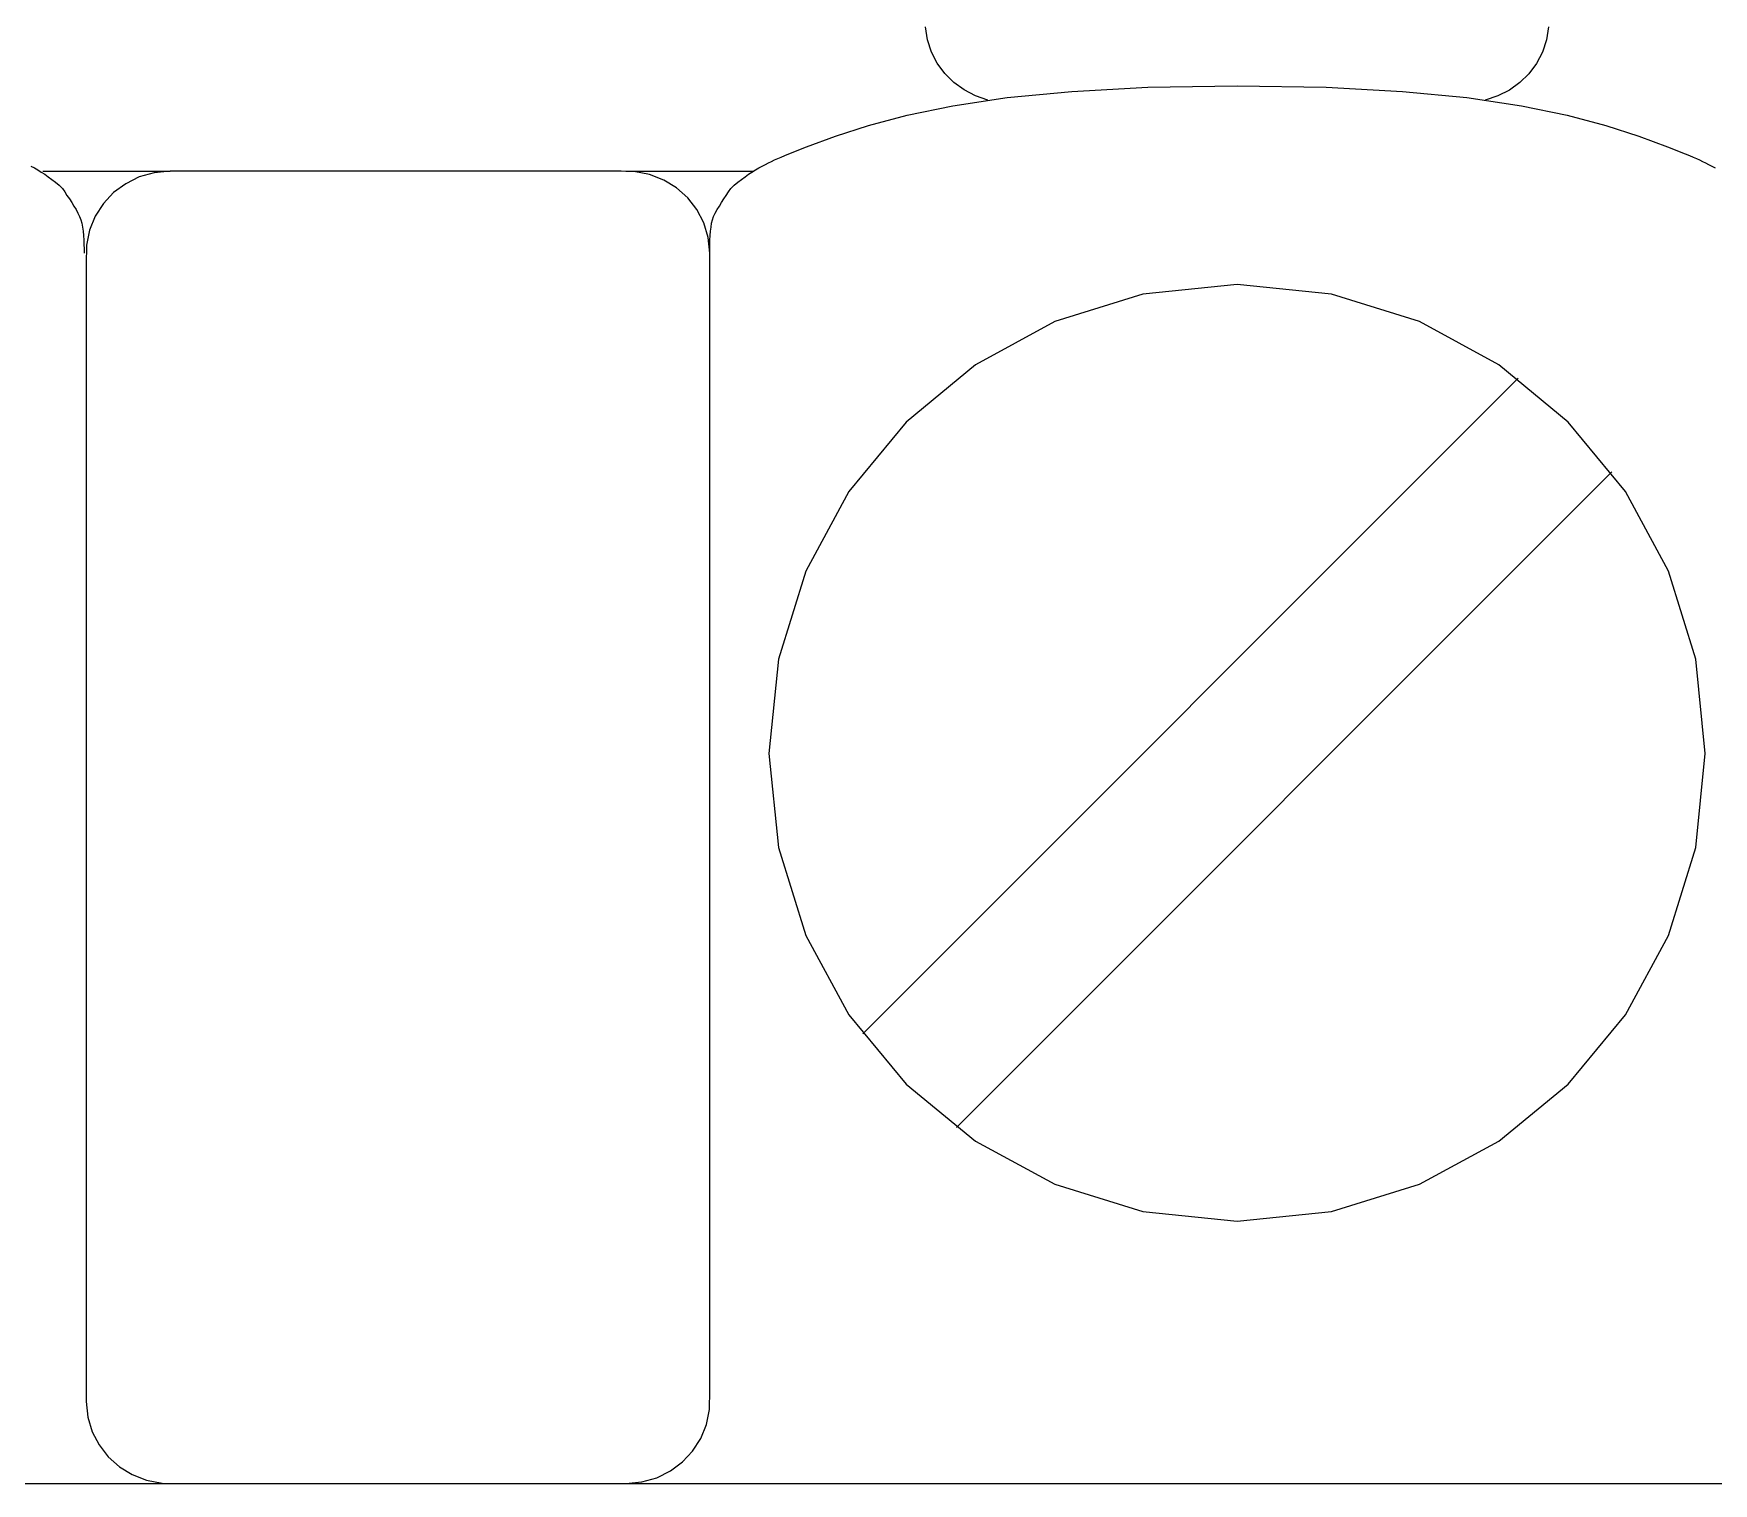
# Model space of a CAD drawing. Extents: x 1 to 47.7, y 0.2 to 35.
# Drawn here: x 38.341 to 38.941, y 10.971 to 11.489 of the extents above; entities that cross this region are included whole.
import ezdxf

# ---------------------------------------------------------------- set-up
doc = ezdxf.new("R2010")
doc.units = 0
doc.header["$MEASUREMENT"] = 0
for name, color, linetype in [('5_1___24__TARGET_LEDS___12', 7, 'CONTINUOUS'), ('6_2___8__INDEPENDENT_INPUT', 7, 'CONTINUOUS'), ('6_3___8__OPTOISO_INDEPENDE', 7, 'CONTINUOUS'), ('6_4___24__OPTOISO_INDEPEND', 7, 'CONTINUOUS'), ('6_5___8__INDEPENDENT_INPUT', 7, 'CONTINUOUS'), ('6_6___8__INDEPENDENT_INPUT', 7, 'CONTINUOUS'), ('6_7___8__OPTOISO_INDEPENDE', 7, 'CONTINUOUS'), ('6_8___8__OPTOISO_INDEPENDE', 7, 'CONTINUOUS')]:
    doc.layers.add(name, color=color, linetype=linetype)

msp = doc.modelspace()

# ---------------------------------------------------------------- linework, layer by layer
at = {"layer": '5_1___24__TARGET_LEDS___12'}
for points in [[(38.68169, 11.46514), (38.67725, 11.46664), (38.67316, 11.46876), (38.66948, 11.47144), (38.66627, 11.47464), (38.66359, 11.47828), (38.6615, 11.48231), (38.66006, 11.48668), (38.65935, 11.49132)], [(38.88205, 11.4913), (38.88132, 11.48664), (38.87987, 11.48226), (38.87776, 11.47822), (38.87505, 11.47457), (38.8718, 11.47139), (38.86808, 11.46871), (38.86395, 11.46661), (38.85947, 11.46514)], [(38.58228, 11.41048), (38.58228, 11.41197), (38.5823, 11.41354), (38.58235, 11.41515), (38.58243, 11.41674), (38.58255, 11.4183), (38.58272, 11.41979), (38.58295, 11.42116), (38.58324, 11.42239), (38.58366, 11.42353), (38.58426, 11.42477), (38.58495, 11.42603), (38.58571, 11.42729), (38.58651, 11.42856), (38.58735, 11.42983), (38.58819, 11.4311), (38.58902, 11.43236), (38.58981, 11.43361), (38.59104, 11.43476), (38.59235, 11.43583), (38.59363, 11.43682), (38.59489, 11.43775), (38.59613, 11.43862), (38.59736, 11.43943), (38.59859, 11.44018), (38.59982, 11.44089), (38.60106, 11.44156), (38.60223, 11.44217), (38.60332, 11.44273), (38.60438, 11.44326), (38.60544, 11.44377), (38.60655, 11.44428), (38.60775, 11.44481), (38.60908, 11.44537), (38.61058, 11.44599), (38.6169, 11.44847), (38.62718, 11.45228), (38.63896, 11.4561), (38.65278, 11.45976), (38.66916, 11.46312), (38.68862, 11.46601), (38.71169, 11.46826), (38.73889, 11.46974), (38.77075, 11.47026), (38.80261, 11.46974), (38.82981, 11.46826), (38.85288, 11.46601), (38.87234, 11.46312), (38.88871, 11.45976), (38.90253, 11.4561), (38.91431, 11.45228), (38.92459, 11.44847), (38.93091, 11.44599), (38.93241, 11.44537), (38.93374, 11.44481), (38.93494, 11.44428), (38.93605, 11.44377), (38.93711, 11.44326), (38.93817, 11.44273), (38.93926, 11.44217), (38.94043, 11.44156), (38.94166, 11.44089)], [(38.33966, 11.44156), (38.3409, 11.44089), (38.34213, 11.44018), (38.34336, 11.43943), (38.3446, 11.43862), (38.34584, 11.43775), (38.3471, 11.43682), (38.34838, 11.43583), (38.34969, 11.43476), (38.35091, 11.43361), (38.35171, 11.43236), (38.35254, 11.4311), (38.35338, 11.42983), (38.35421, 11.42856), (38.35502, 11.42729), (38.35578, 11.42603), (38.35647, 11.42477), (38.35706, 11.42353), (38.35749, 11.42239), (38.3578, 11.42116), (38.35805, 11.41979), (38.35826, 11.4183), (38.35842, 11.41674), (38.35853, 11.41515), (38.35861, 11.41354), (38.35866, 11.41197), (38.35867, 11.41048)], [(38.34388, 11.43972), (38.38943, 11.43972)], [(38.55229, 11.43972), (38.59783, 11.43972)], [(38.63698, 11.13153), (38.87124, 11.3658)], [(38.6704, 11.09811), (38.90466, 11.33238)], [(38.24842, 10.97097), (38.34084, 10.97097), (38.43995, 10.97097), (38.5453, 10.97097), (38.65643, 10.97097), (38.77291, 10.97097), (38.89429, 10.97097), (39.02013, 10.97097), (39.14997, 10.97097), (39.28338, 10.97097), (39.4199, 10.97097), (39.5591, 10.97097)]]:
    msp.add_lwpolyline(points, dxfattribs=at)
for points in [[(38.58227, 11.41048), (38.58173, 11.41604), (38.58018, 11.42124), (38.57771, 11.426), (38.57443, 11.43021), (38.57043, 11.43376), (38.56582, 11.43658), (38.5607, 11.43855), (38.55517, 11.43958), (38.55066, 11.43972), (38.53886, 11.43972), (38.51831, 11.43972), (38.49219, 11.43972), (38.46368, 11.43972), (38.43597, 11.43972), (38.41224, 11.43972), (38.39566, 11.43972), (38.38943, 11.43972), (38.38373, 11.43919), (38.37839, 11.43768), (38.37351, 11.43527), (38.3692, 11.43207), (38.36554, 11.42818), (38.36265, 11.42368), (38.36063, 11.41869), (38.35956, 11.41329), (38.35943, 11.40638), (38.35943, 11.37666), (38.35943, 11.32488), (38.35943, 11.25908), (38.35943, 11.18726), (38.35943, 11.11745), (38.35943, 11.05766), (38.35943, 11.01591), (38.35943, 11.00021), (38.35997, 10.99465), (38.36153, 10.98944), (38.364, 10.98469), (38.36728, 10.98048), (38.37128, 10.97692), (38.37589, 10.97411), (38.38101, 10.97213), (38.38654, 10.9711), (38.39105, 10.97097), (38.40286, 10.97097), (38.42341, 10.97097), (38.44953, 10.97097), (38.47803, 10.97097), (38.50575, 10.97097), (38.52948, 10.97097), (38.54605, 10.97097), (38.55229, 10.97097), (38.55798, 10.97149), (38.56332, 10.97301), (38.5682, 10.97542), (38.57251, 10.97861), (38.57616, 10.98251), (38.57905, 10.987), (38.58108, 10.99199), (38.58214, 10.99739), (38.58227, 11.0043), (38.58227, 11.03403), (38.58227, 11.0858), (38.58227, 11.15161), (38.58227, 11.22342), (38.58227, 11.29323), (38.58227, 11.35302), (38.58227, 11.39478)], [(38.60339, 11.23177), (38.60679, 11.19808), (38.61655, 11.16672), (38.63198, 11.13834), (38.65242, 11.11361), (38.6772, 11.09321), (38.70564, 11.07782), (38.73707, 11.06808), (38.77082, 11.06469), (38.80452, 11.06808), (38.83591, 11.07782), (38.86432, 11.09321), (38.88908, 11.11361), (38.90951, 11.13834), (38.92493, 11.16672), (38.93468, 11.19808), (38.93808, 11.23177), (38.93468, 11.26547), (38.92493, 11.29689), (38.90951, 11.32533), (38.88908, 11.35012), (38.86432, 11.37058), (38.83591, 11.38604), (38.80452, 11.39581), (38.77082, 11.39922), (38.73707, 11.39581), (38.70564, 11.38604), (38.6772, 11.37058), (38.65242, 11.35012), (38.63198, 11.32533), (38.61655, 11.29689), (38.60679, 11.26547)]]:
    msp.add_lwpolyline(points, close=True, dxfattribs=at)
at = {"layer": '6_2___8__INDEPENDENT_INPUT'}
for points in [[(38.68169, 11.46514), (38.67725, 11.46664), (38.67316, 11.46876), (38.66948, 11.47144), (38.66627, 11.47464), (38.66359, 11.47828), (38.6615, 11.48231), (38.66006, 11.48668), (38.65935, 11.49132)], [(38.88205, 11.4913), (38.88132, 11.48664), (38.87987, 11.48226), (38.87776, 11.47822), (38.87505, 11.47457), (38.8718, 11.47139), (38.86808, 11.46871), (38.86395, 11.46661), (38.85947, 11.46514)], [(38.58228, 11.41048), (38.58228, 11.41197), (38.5823, 11.41354), (38.58235, 11.41515), (38.58243, 11.41674), (38.58255, 11.4183), (38.58272, 11.41979), (38.58295, 11.42116), (38.58324, 11.42239), (38.58366, 11.42353), (38.58426, 11.42477), (38.58495, 11.42603), (38.58571, 11.42729), (38.58651, 11.42856), (38.58735, 11.42983), (38.58819, 11.4311), (38.58902, 11.43236), (38.58981, 11.43361), (38.59104, 11.43476), (38.59235, 11.43583), (38.59363, 11.43682), (38.59489, 11.43775), (38.59613, 11.43862), (38.59736, 11.43943), (38.59859, 11.44018), (38.59982, 11.44089), (38.60106, 11.44156), (38.60223, 11.44217), (38.60332, 11.44273), (38.60438, 11.44326), (38.60544, 11.44377), (38.60655, 11.44428), (38.60775, 11.44481), (38.60908, 11.44537), (38.61058, 11.44599), (38.6169, 11.44847), (38.62718, 11.45228), (38.63896, 11.4561), (38.65278, 11.45976), (38.66916, 11.46312), (38.68862, 11.46601), (38.71169, 11.46826), (38.73889, 11.46974), (38.77075, 11.47026), (38.80261, 11.46974), (38.82981, 11.46826), (38.85288, 11.46601), (38.87234, 11.46312), (38.88871, 11.45976), (38.90253, 11.4561), (38.91431, 11.45228), (38.92459, 11.44847), (38.93091, 11.44599), (38.93241, 11.44537), (38.93374, 11.44481), (38.93494, 11.44428), (38.93605, 11.44377), (38.93711, 11.44326), (38.93817, 11.44273), (38.93926, 11.44217), (38.94043, 11.44156), (38.94166, 11.44089)], [(38.33966, 11.44156), (38.3409, 11.44089), (38.34213, 11.44018), (38.34336, 11.43943), (38.3446, 11.43862), (38.34584, 11.43775), (38.3471, 11.43682), (38.34838, 11.43583), (38.34969, 11.43476), (38.35091, 11.43361), (38.35171, 11.43236), (38.35254, 11.4311), (38.35338, 11.42983), (38.35421, 11.42856), (38.35502, 11.42729), (38.35578, 11.42603), (38.35647, 11.42477), (38.35706, 11.42353), (38.35749, 11.42239), (38.3578, 11.42116), (38.35805, 11.41979), (38.35826, 11.4183), (38.35842, 11.41674), (38.35853, 11.41515), (38.35861, 11.41354), (38.35866, 11.41197), (38.35867, 11.41048)], [(38.34388, 11.43972), (38.38943, 11.43972)], [(38.55229, 11.43972), (38.59783, 11.43972)], [(38.63698, 11.13153), (38.87124, 11.3658)], [(38.6704, 11.09811), (38.90466, 11.33238)], [(38.24842, 10.97097), (38.34084, 10.97097), (38.43995, 10.97097), (38.5453, 10.97097), (38.65643, 10.97097), (38.77291, 10.97097), (38.89429, 10.97097), (39.02013, 10.97097), (39.14997, 10.97097), (39.28338, 10.97097), (39.4199, 10.97097), (39.5591, 10.97097)]]:
    msp.add_lwpolyline(points, dxfattribs=at)
for points in [[(38.58227, 11.41048), (38.58173, 11.41604), (38.58018, 11.42124), (38.57771, 11.426), (38.57443, 11.43021), (38.57043, 11.43376), (38.56582, 11.43658), (38.5607, 11.43855), (38.55517, 11.43958), (38.55066, 11.43972), (38.53886, 11.43972), (38.51831, 11.43972), (38.49219, 11.43972), (38.46368, 11.43972), (38.43597, 11.43972), (38.41224, 11.43972), (38.39566, 11.43972), (38.38943, 11.43972), (38.38373, 11.43919), (38.37839, 11.43768), (38.37351, 11.43527), (38.3692, 11.43207), (38.36554, 11.42818), (38.36265, 11.42368), (38.36063, 11.41869), (38.35956, 11.41329), (38.35943, 11.40638), (38.35943, 11.37666), (38.35943, 11.32488), (38.35943, 11.25908), (38.35943, 11.18726), (38.35943, 11.11745), (38.35943, 11.05766), (38.35943, 11.01591), (38.35943, 11.00021), (38.35997, 10.99465), (38.36153, 10.98944), (38.364, 10.98469), (38.36728, 10.98048), (38.37128, 10.97692), (38.37589, 10.97411), (38.38101, 10.97213), (38.38654, 10.9711), (38.39105, 10.97097), (38.40286, 10.97097), (38.42341, 10.97097), (38.44953, 10.97097), (38.47803, 10.97097), (38.50575, 10.97097), (38.52948, 10.97097), (38.54605, 10.97097), (38.55229, 10.97097), (38.55798, 10.97149), (38.56332, 10.97301), (38.5682, 10.97542), (38.57251, 10.97861), (38.57616, 10.98251), (38.57905, 10.987), (38.58108, 10.99199), (38.58214, 10.99739), (38.58227, 11.0043), (38.58227, 11.03403), (38.58227, 11.0858), (38.58227, 11.15161), (38.58227, 11.22342), (38.58227, 11.29323), (38.58227, 11.35302), (38.58227, 11.39478)], [(38.60339, 11.23177), (38.60679, 11.19808), (38.61655, 11.16672), (38.63198, 11.13834), (38.65242, 11.11361), (38.6772, 11.09321), (38.70564, 11.07782), (38.73707, 11.06808), (38.77082, 11.06469), (38.80452, 11.06808), (38.83591, 11.07782), (38.86432, 11.09321), (38.88908, 11.11361), (38.90951, 11.13834), (38.92493, 11.16672), (38.93468, 11.19808), (38.93808, 11.23177), (38.93468, 11.26547), (38.92493, 11.29689), (38.90951, 11.32533), (38.88908, 11.35012), (38.86432, 11.37058), (38.83591, 11.38604), (38.80452, 11.39581), (38.77082, 11.39922), (38.73707, 11.39581), (38.70564, 11.38604), (38.6772, 11.37058), (38.65242, 11.35012), (38.63198, 11.32533), (38.61655, 11.29689), (38.60679, 11.26547)]]:
    msp.add_lwpolyline(points, close=True, dxfattribs=at)
at = {"layer": '6_3___8__OPTOISO_INDEPENDE'}
for points in [[(38.68169, 11.46514), (38.67725, 11.46664), (38.67316, 11.46876), (38.66948, 11.47144), (38.66627, 11.47464), (38.66359, 11.47828), (38.6615, 11.48231), (38.66006, 11.48668), (38.65935, 11.49132)], [(38.88205, 11.4913), (38.88132, 11.48664), (38.87987, 11.48226), (38.87776, 11.47822), (38.87505, 11.47457), (38.8718, 11.47139), (38.86808, 11.46871), (38.86395, 11.46661), (38.85947, 11.46514)], [(38.58228, 11.41048), (38.58228, 11.41197), (38.5823, 11.41354), (38.58235, 11.41515), (38.58243, 11.41674), (38.58255, 11.4183), (38.58272, 11.41979), (38.58295, 11.42116), (38.58324, 11.42239), (38.58366, 11.42353), (38.58426, 11.42477), (38.58495, 11.42603), (38.58571, 11.42729), (38.58651, 11.42856), (38.58735, 11.42983), (38.58819, 11.4311), (38.58902, 11.43236), (38.58981, 11.43361), (38.59104, 11.43476), (38.59235, 11.43583), (38.59363, 11.43682), (38.59489, 11.43775), (38.59613, 11.43862), (38.59736, 11.43943), (38.59859, 11.44018), (38.59982, 11.44089), (38.60106, 11.44156), (38.60223, 11.44217), (38.60332, 11.44273), (38.60438, 11.44326), (38.60544, 11.44377), (38.60655, 11.44428), (38.60775, 11.44481), (38.60908, 11.44537), (38.61058, 11.44599), (38.6169, 11.44847), (38.62718, 11.45228), (38.63896, 11.4561), (38.65278, 11.45976), (38.66916, 11.46312), (38.68862, 11.46601), (38.71169, 11.46826), (38.73889, 11.46974), (38.77075, 11.47026), (38.80261, 11.46974), (38.82981, 11.46826), (38.85288, 11.46601), (38.87234, 11.46312), (38.88871, 11.45976), (38.90253, 11.4561), (38.91431, 11.45228), (38.92459, 11.44847), (38.93091, 11.44599), (38.93241, 11.44537), (38.93374, 11.44481), (38.93494, 11.44428), (38.93605, 11.44377), (38.93711, 11.44326), (38.93817, 11.44273), (38.93926, 11.44217), (38.94043, 11.44156), (38.94166, 11.44089)], [(38.33966, 11.44156), (38.3409, 11.44089), (38.34213, 11.44018), (38.34336, 11.43943), (38.3446, 11.43862), (38.34584, 11.43775), (38.3471, 11.43682), (38.34838, 11.43583), (38.34969, 11.43476), (38.35091, 11.43361), (38.35171, 11.43236), (38.35254, 11.4311), (38.35338, 11.42983), (38.35421, 11.42856), (38.35502, 11.42729), (38.35578, 11.42603), (38.35647, 11.42477), (38.35706, 11.42353), (38.35749, 11.42239), (38.3578, 11.42116), (38.35805, 11.41979), (38.35826, 11.4183), (38.35842, 11.41674), (38.35853, 11.41515), (38.35861, 11.41354), (38.35866, 11.41197), (38.35867, 11.41048)], [(38.34388, 11.43972), (38.38943, 11.43972)], [(38.55229, 11.43972), (38.59783, 11.43972)], [(38.63698, 11.13153), (38.87124, 11.3658)], [(38.6704, 11.09811), (38.90466, 11.33238)], [(38.24842, 10.97097), (38.34084, 10.97097), (38.43995, 10.97097), (38.5453, 10.97097), (38.65643, 10.97097), (38.77291, 10.97097), (38.89429, 10.97097), (39.02013, 10.97097), (39.14997, 10.97097), (39.28338, 10.97097), (39.4199, 10.97097), (39.5591, 10.97097)]]:
    msp.add_lwpolyline(points, dxfattribs=at)
for points in [[(38.58227, 11.41048), (38.58173, 11.41604), (38.58018, 11.42124), (38.57771, 11.426), (38.57443, 11.43021), (38.57043, 11.43376), (38.56582, 11.43658), (38.5607, 11.43855), (38.55517, 11.43958), (38.55066, 11.43972), (38.53886, 11.43972), (38.51831, 11.43972), (38.49219, 11.43972), (38.46368, 11.43972), (38.43597, 11.43972), (38.41224, 11.43972), (38.39566, 11.43972), (38.38943, 11.43972), (38.38373, 11.43919), (38.37839, 11.43768), (38.37351, 11.43527), (38.3692, 11.43207), (38.36554, 11.42818), (38.36265, 11.42368), (38.36063, 11.41869), (38.35956, 11.41329), (38.35943, 11.40638), (38.35943, 11.37666), (38.35943, 11.32488), (38.35943, 11.25908), (38.35943, 11.18726), (38.35943, 11.11745), (38.35943, 11.05766), (38.35943, 11.01591), (38.35943, 11.00021), (38.35997, 10.99465), (38.36153, 10.98944), (38.364, 10.98469), (38.36728, 10.98048), (38.37128, 10.97692), (38.37589, 10.97411), (38.38101, 10.97213), (38.38654, 10.9711), (38.39105, 10.97097), (38.40286, 10.97097), (38.42341, 10.97097), (38.44953, 10.97097), (38.47803, 10.97097), (38.50575, 10.97097), (38.52948, 10.97097), (38.54605, 10.97097), (38.55229, 10.97097), (38.55798, 10.97149), (38.56332, 10.97301), (38.5682, 10.97542), (38.57251, 10.97861), (38.57616, 10.98251), (38.57905, 10.987), (38.58108, 10.99199), (38.58214, 10.99739), (38.58227, 11.0043), (38.58227, 11.03403), (38.58227, 11.0858), (38.58227, 11.15161), (38.58227, 11.22342), (38.58227, 11.29323), (38.58227, 11.35302), (38.58227, 11.39478)], [(38.60339, 11.23177), (38.60679, 11.19808), (38.61655, 11.16672), (38.63198, 11.13834), (38.65242, 11.11361), (38.6772, 11.09321), (38.70564, 11.07782), (38.73707, 11.06808), (38.77082, 11.06469), (38.80452, 11.06808), (38.83591, 11.07782), (38.86432, 11.09321), (38.88908, 11.11361), (38.90951, 11.13834), (38.92493, 11.16672), (38.93468, 11.19808), (38.93808, 11.23177), (38.93468, 11.26547), (38.92493, 11.29689), (38.90951, 11.32533), (38.88908, 11.35012), (38.86432, 11.37058), (38.83591, 11.38604), (38.80452, 11.39581), (38.77082, 11.39922), (38.73707, 11.39581), (38.70564, 11.38604), (38.6772, 11.37058), (38.65242, 11.35012), (38.63198, 11.32533), (38.61655, 11.29689), (38.60679, 11.26547)]]:
    msp.add_lwpolyline(points, close=True, dxfattribs=at)
at = {"layer": '6_4___24__OPTOISO_INDEPEND'}
for points in [[(38.68169, 11.46514), (38.67725, 11.46664), (38.67316, 11.46876), (38.66948, 11.47144), (38.66627, 11.47464), (38.66359, 11.47828), (38.6615, 11.48231), (38.66006, 11.48668), (38.65935, 11.49132)], [(38.88205, 11.4913), (38.88132, 11.48664), (38.87987, 11.48226), (38.87776, 11.47822), (38.87505, 11.47457), (38.8718, 11.47139), (38.86808, 11.46871), (38.86395, 11.46661), (38.85947, 11.46514)], [(38.58228, 11.41048), (38.58228, 11.41197), (38.5823, 11.41354), (38.58235, 11.41515), (38.58243, 11.41674), (38.58255, 11.4183), (38.58272, 11.41979), (38.58295, 11.42116), (38.58324, 11.42239), (38.58366, 11.42353), (38.58426, 11.42477), (38.58495, 11.42603), (38.58571, 11.42729), (38.58651, 11.42856), (38.58735, 11.42983), (38.58819, 11.4311), (38.58902, 11.43236), (38.58981, 11.43361), (38.59104, 11.43476), (38.59235, 11.43583), (38.59363, 11.43682), (38.59489, 11.43775), (38.59613, 11.43862), (38.59736, 11.43943), (38.59859, 11.44018), (38.59982, 11.44089), (38.60106, 11.44156), (38.60223, 11.44217), (38.60332, 11.44273), (38.60438, 11.44326), (38.60544, 11.44377), (38.60655, 11.44428), (38.60775, 11.44481), (38.60908, 11.44537), (38.61058, 11.44599), (38.6169, 11.44847), (38.62718, 11.45228), (38.63896, 11.4561), (38.65278, 11.45976), (38.66916, 11.46312), (38.68862, 11.46601), (38.71169, 11.46826), (38.73889, 11.46974), (38.77075, 11.47026), (38.80261, 11.46974), (38.82981, 11.46826), (38.85288, 11.46601), (38.87234, 11.46312), (38.88871, 11.45976), (38.90253, 11.4561), (38.91431, 11.45228), (38.92459, 11.44847), (38.93091, 11.44599), (38.93241, 11.44537), (38.93374, 11.44481), (38.93494, 11.44428), (38.93605, 11.44377), (38.93711, 11.44326), (38.93817, 11.44273), (38.93926, 11.44217), (38.94043, 11.44156), (38.94166, 11.44089)], [(38.33966, 11.44156), (38.3409, 11.44089), (38.34213, 11.44018), (38.34336, 11.43943), (38.3446, 11.43862), (38.34584, 11.43775), (38.3471, 11.43682), (38.34838, 11.43583), (38.34969, 11.43476), (38.35091, 11.43361), (38.35171, 11.43236), (38.35254, 11.4311), (38.35338, 11.42983), (38.35421, 11.42856), (38.35502, 11.42729), (38.35578, 11.42603), (38.35647, 11.42477), (38.35706, 11.42353), (38.35749, 11.42239), (38.3578, 11.42116), (38.35805, 11.41979), (38.35826, 11.4183), (38.35842, 11.41674), (38.35853, 11.41515), (38.35861, 11.41354), (38.35866, 11.41197), (38.35867, 11.41048)], [(38.34388, 11.43972), (38.38943, 11.43972)], [(38.55229, 11.43972), (38.59783, 11.43972)], [(38.63698, 11.13153), (38.87124, 11.3658)], [(38.6704, 11.09811), (38.90466, 11.33238)], [(38.24842, 10.97097), (38.34084, 10.97097), (38.43995, 10.97097), (38.5453, 10.97097), (38.65643, 10.97097), (38.77291, 10.97097), (38.89429, 10.97097), (39.02013, 10.97097), (39.14997, 10.97097), (39.28338, 10.97097), (39.4199, 10.97097), (39.5591, 10.97097)]]:
    msp.add_lwpolyline(points, dxfattribs=at)
for points in [[(38.58227, 11.41048), (38.58173, 11.41604), (38.58018, 11.42124), (38.57771, 11.426), (38.57443, 11.43021), (38.57043, 11.43376), (38.56582, 11.43658), (38.5607, 11.43855), (38.55517, 11.43958), (38.55066, 11.43972), (38.53886, 11.43972), (38.51831, 11.43972), (38.49219, 11.43972), (38.46368, 11.43972), (38.43597, 11.43972), (38.41224, 11.43972), (38.39566, 11.43972), (38.38943, 11.43972), (38.38373, 11.43919), (38.37839, 11.43768), (38.37351, 11.43527), (38.3692, 11.43207), (38.36554, 11.42818), (38.36265, 11.42368), (38.36063, 11.41869), (38.35956, 11.41329), (38.35943, 11.40638), (38.35943, 11.37666), (38.35943, 11.32488), (38.35943, 11.25908), (38.35943, 11.18726), (38.35943, 11.11745), (38.35943, 11.05766), (38.35943, 11.01591), (38.35943, 11.00021), (38.35997, 10.99465), (38.36153, 10.98944), (38.364, 10.98469), (38.36728, 10.98048), (38.37128, 10.97692), (38.37589, 10.97411), (38.38101, 10.97213), (38.38654, 10.9711), (38.39105, 10.97097), (38.40286, 10.97097), (38.42341, 10.97097), (38.44953, 10.97097), (38.47803, 10.97097), (38.50575, 10.97097), (38.52948, 10.97097), (38.54605, 10.97097), (38.55229, 10.97097), (38.55798, 10.97149), (38.56332, 10.97301), (38.5682, 10.97542), (38.57251, 10.97861), (38.57616, 10.98251), (38.57905, 10.987), (38.58108, 10.99199), (38.58214, 10.99739), (38.58227, 11.0043), (38.58227, 11.03403), (38.58227, 11.0858), (38.58227, 11.15161), (38.58227, 11.22342), (38.58227, 11.29323), (38.58227, 11.35302), (38.58227, 11.39478)], [(38.60339, 11.23177), (38.60679, 11.19808), (38.61655, 11.16672), (38.63198, 11.13834), (38.65242, 11.11361), (38.6772, 11.09321), (38.70564, 11.07782), (38.73707, 11.06808), (38.77082, 11.06469), (38.80452, 11.06808), (38.83591, 11.07782), (38.86432, 11.09321), (38.88908, 11.11361), (38.90951, 11.13834), (38.92493, 11.16672), (38.93468, 11.19808), (38.93808, 11.23177), (38.93468, 11.26547), (38.92493, 11.29689), (38.90951, 11.32533), (38.88908, 11.35012), (38.86432, 11.37058), (38.83591, 11.38604), (38.80452, 11.39581), (38.77082, 11.39922), (38.73707, 11.39581), (38.70564, 11.38604), (38.6772, 11.37058), (38.65242, 11.35012), (38.63198, 11.32533), (38.61655, 11.29689), (38.60679, 11.26547)]]:
    msp.add_lwpolyline(points, close=True, dxfattribs=at)
at = {"layer": '6_5___8__INDEPENDENT_INPUT'}
for points in [[(38.68169, 11.46514), (38.67725, 11.46664), (38.67316, 11.46876), (38.66948, 11.47144), (38.66627, 11.47464), (38.66359, 11.47828), (38.6615, 11.48231), (38.66006, 11.48668), (38.65935, 11.49132)], [(38.88205, 11.4913), (38.88132, 11.48664), (38.87987, 11.48226), (38.87776, 11.47822), (38.87505, 11.47457), (38.8718, 11.47139), (38.86808, 11.46871), (38.86395, 11.46661), (38.85947, 11.46514)], [(38.58228, 11.41048), (38.58228, 11.41197), (38.5823, 11.41354), (38.58235, 11.41515), (38.58243, 11.41674), (38.58255, 11.4183), (38.58272, 11.41979), (38.58295, 11.42116), (38.58324, 11.42239), (38.58366, 11.42353), (38.58426, 11.42477), (38.58495, 11.42603), (38.58571, 11.42729), (38.58651, 11.42856), (38.58735, 11.42983), (38.58819, 11.4311), (38.58902, 11.43236), (38.58981, 11.43361), (38.59104, 11.43476), (38.59235, 11.43583), (38.59363, 11.43682), (38.59489, 11.43775), (38.59613, 11.43862), (38.59736, 11.43943), (38.59859, 11.44018), (38.59982, 11.44089), (38.60106, 11.44156), (38.60223, 11.44217), (38.60332, 11.44273), (38.60438, 11.44326), (38.60544, 11.44377), (38.60655, 11.44428), (38.60775, 11.44481), (38.60908, 11.44537), (38.61058, 11.44599), (38.6169, 11.44847), (38.62718, 11.45228), (38.63896, 11.4561), (38.65278, 11.45976), (38.66916, 11.46312), (38.68862, 11.46601), (38.71169, 11.46826), (38.73889, 11.46974), (38.77075, 11.47026), (38.80261, 11.46974), (38.82981, 11.46826), (38.85288, 11.46601), (38.87234, 11.46312), (38.88871, 11.45976), (38.90253, 11.4561), (38.91431, 11.45228), (38.92459, 11.44847), (38.93091, 11.44599), (38.93241, 11.44537), (38.93374, 11.44481), (38.93494, 11.44428), (38.93605, 11.44377), (38.93711, 11.44326), (38.93817, 11.44273), (38.93926, 11.44217), (38.94043, 11.44156), (38.94166, 11.44089)], [(38.33966, 11.44156), (38.3409, 11.44089), (38.34213, 11.44018), (38.34336, 11.43943), (38.3446, 11.43862), (38.34584, 11.43775), (38.3471, 11.43682), (38.34838, 11.43583), (38.34969, 11.43476), (38.35091, 11.43361), (38.35171, 11.43236), (38.35254, 11.4311), (38.35338, 11.42983), (38.35421, 11.42856), (38.35502, 11.42729), (38.35578, 11.42603), (38.35647, 11.42477), (38.35706, 11.42353), (38.35749, 11.42239), (38.3578, 11.42116), (38.35805, 11.41979), (38.35826, 11.4183), (38.35842, 11.41674), (38.35853, 11.41515), (38.35861, 11.41354), (38.35866, 11.41197), (38.35867, 11.41048)], [(38.34388, 11.43972), (38.38943, 11.43972)], [(38.55229, 11.43972), (38.59783, 11.43972)], [(38.63698, 11.13153), (38.87124, 11.3658)], [(38.6704, 11.09811), (38.90466, 11.33238)], [(38.24842, 10.97097), (38.34084, 10.97097), (38.43995, 10.97097), (38.5453, 10.97097), (38.65643, 10.97097), (38.77291, 10.97097), (38.89429, 10.97097), (39.02013, 10.97097), (39.14997, 10.97097), (39.28338, 10.97097), (39.4199, 10.97097), (39.5591, 10.97097)]]:
    msp.add_lwpolyline(points, dxfattribs=at)
for points in [[(38.58227, 11.41048), (38.58173, 11.41604), (38.58018, 11.42124), (38.57771, 11.426), (38.57443, 11.43021), (38.57043, 11.43376), (38.56582, 11.43658), (38.5607, 11.43855), (38.55517, 11.43958), (38.55066, 11.43972), (38.53886, 11.43972), (38.51831, 11.43972), (38.49219, 11.43972), (38.46368, 11.43972), (38.43597, 11.43972), (38.41224, 11.43972), (38.39566, 11.43972), (38.38943, 11.43972), (38.38373, 11.43919), (38.37839, 11.43768), (38.37351, 11.43527), (38.3692, 11.43207), (38.36554, 11.42818), (38.36265, 11.42368), (38.36063, 11.41869), (38.35956, 11.41329), (38.35943, 11.40638), (38.35943, 11.37666), (38.35943, 11.32488), (38.35943, 11.25908), (38.35943, 11.18726), (38.35943, 11.11745), (38.35943, 11.05766), (38.35943, 11.01591), (38.35943, 11.00021), (38.35997, 10.99465), (38.36153, 10.98944), (38.364, 10.98469), (38.36728, 10.98048), (38.37128, 10.97692), (38.37589, 10.97411), (38.38101, 10.97213), (38.38654, 10.9711), (38.39105, 10.97097), (38.40286, 10.97097), (38.42341, 10.97097), (38.44953, 10.97097), (38.47803, 10.97097), (38.50575, 10.97097), (38.52948, 10.97097), (38.54605, 10.97097), (38.55229, 10.97097), (38.55798, 10.97149), (38.56332, 10.97301), (38.5682, 10.97542), (38.57251, 10.97861), (38.57616, 10.98251), (38.57905, 10.987), (38.58108, 10.99199), (38.58214, 10.99739), (38.58227, 11.0043), (38.58227, 11.03403), (38.58227, 11.0858), (38.58227, 11.15161), (38.58227, 11.22342), (38.58227, 11.29323), (38.58227, 11.35302), (38.58227, 11.39478)], [(38.60339, 11.23177), (38.60679, 11.19808), (38.61655, 11.16672), (38.63198, 11.13834), (38.65242, 11.11361), (38.6772, 11.09321), (38.70564, 11.07782), (38.73707, 11.06808), (38.77082, 11.06469), (38.80452, 11.06808), (38.83591, 11.07782), (38.86432, 11.09321), (38.88908, 11.11361), (38.90951, 11.13834), (38.92493, 11.16672), (38.93468, 11.19808), (38.93808, 11.23177), (38.93468, 11.26547), (38.92493, 11.29689), (38.90951, 11.32533), (38.88908, 11.35012), (38.86432, 11.37058), (38.83591, 11.38604), (38.80452, 11.39581), (38.77082, 11.39922), (38.73707, 11.39581), (38.70564, 11.38604), (38.6772, 11.37058), (38.65242, 11.35012), (38.63198, 11.32533), (38.61655, 11.29689), (38.60679, 11.26547)]]:
    msp.add_lwpolyline(points, close=True, dxfattribs=at)
at = {"layer": '6_6___8__INDEPENDENT_INPUT'}
for points in [[(38.68169, 11.46514), (38.67725, 11.46664), (38.67316, 11.46876), (38.66948, 11.47144), (38.66627, 11.47464), (38.66359, 11.47828), (38.6615, 11.48231), (38.66006, 11.48668), (38.65935, 11.49132)], [(38.88205, 11.4913), (38.88132, 11.48664), (38.87987, 11.48226), (38.87776, 11.47822), (38.87505, 11.47457), (38.8718, 11.47139), (38.86808, 11.46871), (38.86395, 11.46661), (38.85947, 11.46514)], [(38.58228, 11.41048), (38.58228, 11.41197), (38.5823, 11.41354), (38.58235, 11.41515), (38.58243, 11.41674), (38.58255, 11.4183), (38.58272, 11.41979), (38.58295, 11.42116), (38.58324, 11.42239), (38.58366, 11.42353), (38.58426, 11.42477), (38.58495, 11.42603), (38.58571, 11.42729), (38.58651, 11.42856), (38.58735, 11.42983), (38.58819, 11.4311), (38.58902, 11.43236), (38.58981, 11.43361), (38.59104, 11.43476), (38.59235, 11.43583), (38.59363, 11.43682), (38.59489, 11.43775), (38.59613, 11.43862), (38.59736, 11.43943), (38.59859, 11.44018), (38.59982, 11.44089), (38.60106, 11.44156), (38.60223, 11.44217), (38.60332, 11.44273), (38.60438, 11.44326), (38.60544, 11.44377), (38.60655, 11.44428), (38.60775, 11.44481), (38.60908, 11.44537), (38.61058, 11.44599), (38.6169, 11.44847), (38.62718, 11.45228), (38.63896, 11.4561), (38.65278, 11.45976), (38.66916, 11.46312), (38.68862, 11.46601), (38.71169, 11.46826), (38.73889, 11.46974), (38.77075, 11.47026), (38.80261, 11.46974), (38.82981, 11.46826), (38.85288, 11.46601), (38.87234, 11.46312), (38.88871, 11.45976), (38.90253, 11.4561), (38.91431, 11.45228), (38.92459, 11.44847), (38.93091, 11.44599), (38.93241, 11.44537), (38.93374, 11.44481), (38.93494, 11.44428), (38.93605, 11.44377), (38.93711, 11.44326), (38.93817, 11.44273), (38.93926, 11.44217), (38.94043, 11.44156), (38.94166, 11.44089)], [(38.33966, 11.44156), (38.3409, 11.44089), (38.34213, 11.44018), (38.34336, 11.43943), (38.3446, 11.43862), (38.34584, 11.43775), (38.3471, 11.43682), (38.34838, 11.43583), (38.34969, 11.43476), (38.35091, 11.43361), (38.35171, 11.43236), (38.35254, 11.4311), (38.35338, 11.42983), (38.35421, 11.42856), (38.35502, 11.42729), (38.35578, 11.42603), (38.35647, 11.42477), (38.35706, 11.42353), (38.35749, 11.42239), (38.3578, 11.42116), (38.35805, 11.41979), (38.35826, 11.4183), (38.35842, 11.41674), (38.35853, 11.41515), (38.35861, 11.41354), (38.35866, 11.41197), (38.35867, 11.41048)], [(38.34388, 11.43972), (38.38943, 11.43972)], [(38.55229, 11.43972), (38.59783, 11.43972)], [(38.63698, 11.13153), (38.87124, 11.3658)], [(38.6704, 11.09811), (38.90466, 11.33238)], [(38.24842, 10.97097), (38.34084, 10.97097), (38.43995, 10.97097), (38.5453, 10.97097), (38.65643, 10.97097), (38.77291, 10.97097), (38.89429, 10.97097), (39.02013, 10.97097), (39.14997, 10.97097), (39.28338, 10.97097), (39.4199, 10.97097), (39.5591, 10.97097)]]:
    msp.add_lwpolyline(points, dxfattribs=at)
for points in [[(38.58227, 11.41048), (38.58173, 11.41604), (38.58018, 11.42124), (38.57771, 11.426), (38.57443, 11.43021), (38.57043, 11.43376), (38.56582, 11.43658), (38.5607, 11.43855), (38.55517, 11.43958), (38.55066, 11.43972), (38.53886, 11.43972), (38.51831, 11.43972), (38.49219, 11.43972), (38.46368, 11.43972), (38.43597, 11.43972), (38.41224, 11.43972), (38.39566, 11.43972), (38.38943, 11.43972), (38.38373, 11.43919), (38.37839, 11.43768), (38.37351, 11.43527), (38.3692, 11.43207), (38.36554, 11.42818), (38.36265, 11.42368), (38.36063, 11.41869), (38.35956, 11.41329), (38.35943, 11.40638), (38.35943, 11.37666), (38.35943, 11.32488), (38.35943, 11.25908), (38.35943, 11.18726), (38.35943, 11.11745), (38.35943, 11.05766), (38.35943, 11.01591), (38.35943, 11.00021), (38.35997, 10.99465), (38.36153, 10.98944), (38.364, 10.98469), (38.36728, 10.98048), (38.37128, 10.97692), (38.37589, 10.97411), (38.38101, 10.97213), (38.38654, 10.9711), (38.39105, 10.97097), (38.40286, 10.97097), (38.42341, 10.97097), (38.44953, 10.97097), (38.47803, 10.97097), (38.50575, 10.97097), (38.52948, 10.97097), (38.54605, 10.97097), (38.55229, 10.97097), (38.55798, 10.97149), (38.56332, 10.97301), (38.5682, 10.97542), (38.57251, 10.97861), (38.57616, 10.98251), (38.57905, 10.987), (38.58108, 10.99199), (38.58214, 10.99739), (38.58227, 11.0043), (38.58227, 11.03403), (38.58227, 11.0858), (38.58227, 11.15161), (38.58227, 11.22342), (38.58227, 11.29323), (38.58227, 11.35302), (38.58227, 11.39478)], [(38.60339, 11.23177), (38.60679, 11.19808), (38.61655, 11.16672), (38.63198, 11.13834), (38.65242, 11.11361), (38.6772, 11.09321), (38.70564, 11.07782), (38.73707, 11.06808), (38.77082, 11.06469), (38.80452, 11.06808), (38.83591, 11.07782), (38.86432, 11.09321), (38.88908, 11.11361), (38.90951, 11.13834), (38.92493, 11.16672), (38.93468, 11.19808), (38.93808, 11.23177), (38.93468, 11.26547), (38.92493, 11.29689), (38.90951, 11.32533), (38.88908, 11.35012), (38.86432, 11.37058), (38.83591, 11.38604), (38.80452, 11.39581), (38.77082, 11.39922), (38.73707, 11.39581), (38.70564, 11.38604), (38.6772, 11.37058), (38.65242, 11.35012), (38.63198, 11.32533), (38.61655, 11.29689), (38.60679, 11.26547)]]:
    msp.add_lwpolyline(points, close=True, dxfattribs=at)
at = {"layer": '6_7___8__OPTOISO_INDEPENDE'}
for points in [[(38.68169, 11.46514), (38.67725, 11.46664), (38.67316, 11.46876), (38.66948, 11.47144), (38.66627, 11.47464), (38.66359, 11.47828), (38.6615, 11.48231), (38.66006, 11.48668), (38.65935, 11.49132)], [(38.88205, 11.4913), (38.88132, 11.48664), (38.87987, 11.48226), (38.87776, 11.47822), (38.87505, 11.47457), (38.8718, 11.47139), (38.86808, 11.46871), (38.86395, 11.46661), (38.85947, 11.46514)], [(38.58228, 11.41048), (38.58228, 11.41197), (38.5823, 11.41354), (38.58235, 11.41515), (38.58243, 11.41674), (38.58255, 11.4183), (38.58272, 11.41979), (38.58295, 11.42116), (38.58324, 11.42239), (38.58366, 11.42353), (38.58426, 11.42477), (38.58495, 11.42603), (38.58571, 11.42729), (38.58651, 11.42856), (38.58735, 11.42983), (38.58819, 11.4311), (38.58902, 11.43236), (38.58981, 11.43361), (38.59104, 11.43476), (38.59235, 11.43583), (38.59363, 11.43682), (38.59489, 11.43775), (38.59613, 11.43862), (38.59736, 11.43943), (38.59859, 11.44018), (38.59982, 11.44089), (38.60106, 11.44156), (38.60223, 11.44217), (38.60332, 11.44273), (38.60438, 11.44326), (38.60544, 11.44377), (38.60655, 11.44428), (38.60775, 11.44481), (38.60908, 11.44537), (38.61058, 11.44599), (38.6169, 11.44847), (38.62718, 11.45228), (38.63896, 11.4561), (38.65278, 11.45976), (38.66916, 11.46312), (38.68862, 11.46601), (38.71169, 11.46826), (38.73889, 11.46974), (38.77075, 11.47026), (38.80261, 11.46974), (38.82981, 11.46826), (38.85288, 11.46601), (38.87234, 11.46312), (38.88871, 11.45976), (38.90253, 11.4561), (38.91431, 11.45228), (38.92459, 11.44847), (38.93091, 11.44599), (38.93241, 11.44537), (38.93374, 11.44481), (38.93494, 11.44428), (38.93605, 11.44377), (38.93711, 11.44326), (38.93817, 11.44273), (38.93926, 11.44217), (38.94043, 11.44156), (38.94166, 11.44089)], [(38.33966, 11.44156), (38.3409, 11.44089), (38.34213, 11.44018), (38.34336, 11.43943), (38.3446, 11.43862), (38.34584, 11.43775), (38.3471, 11.43682), (38.34838, 11.43583), (38.34969, 11.43476), (38.35091, 11.43361), (38.35171, 11.43236), (38.35254, 11.4311), (38.35338, 11.42983), (38.35421, 11.42856), (38.35502, 11.42729), (38.35578, 11.42603), (38.35647, 11.42477), (38.35706, 11.42353), (38.35749, 11.42239), (38.3578, 11.42116), (38.35805, 11.41979), (38.35826, 11.4183), (38.35842, 11.41674), (38.35853, 11.41515), (38.35861, 11.41354), (38.35866, 11.41197), (38.35867, 11.41048)], [(38.34388, 11.43972), (38.38943, 11.43972)], [(38.55229, 11.43972), (38.59783, 11.43972)], [(38.63698, 11.13153), (38.87124, 11.3658)], [(38.6704, 11.09811), (38.90466, 11.33238)], [(38.24842, 10.97097), (38.34084, 10.97097), (38.43995, 10.97097), (38.5453, 10.97097), (38.65643, 10.97097), (38.77291, 10.97097), (38.89429, 10.97097), (39.02013, 10.97097), (39.14997, 10.97097), (39.28338, 10.97097), (39.4199, 10.97097), (39.5591, 10.97097)]]:
    msp.add_lwpolyline(points, dxfattribs=at)
for points in [[(38.58227, 11.41048), (38.58173, 11.41604), (38.58018, 11.42124), (38.57771, 11.426), (38.57443, 11.43021), (38.57043, 11.43376), (38.56582, 11.43658), (38.5607, 11.43855), (38.55517, 11.43958), (38.55066, 11.43972), (38.53886, 11.43972), (38.51831, 11.43972), (38.49219, 11.43972), (38.46368, 11.43972), (38.43597, 11.43972), (38.41224, 11.43972), (38.39566, 11.43972), (38.38943, 11.43972), (38.38373, 11.43919), (38.37839, 11.43768), (38.37351, 11.43527), (38.3692, 11.43207), (38.36554, 11.42818), (38.36265, 11.42368), (38.36063, 11.41869), (38.35956, 11.41329), (38.35943, 11.40638), (38.35943, 11.37666), (38.35943, 11.32488), (38.35943, 11.25908), (38.35943, 11.18726), (38.35943, 11.11745), (38.35943, 11.05766), (38.35943, 11.01591), (38.35943, 11.00021), (38.35997, 10.99465), (38.36153, 10.98944), (38.364, 10.98469), (38.36728, 10.98048), (38.37128, 10.97692), (38.37589, 10.97411), (38.38101, 10.97213), (38.38654, 10.9711), (38.39105, 10.97097), (38.40286, 10.97097), (38.42341, 10.97097), (38.44953, 10.97097), (38.47803, 10.97097), (38.50575, 10.97097), (38.52948, 10.97097), (38.54605, 10.97097), (38.55229, 10.97097), (38.55798, 10.97149), (38.56332, 10.97301), (38.5682, 10.97542), (38.57251, 10.97861), (38.57616, 10.98251), (38.57905, 10.987), (38.58108, 10.99199), (38.58214, 10.99739), (38.58227, 11.0043), (38.58227, 11.03403), (38.58227, 11.0858), (38.58227, 11.15161), (38.58227, 11.22342), (38.58227, 11.29323), (38.58227, 11.35302), (38.58227, 11.39478)], [(38.60339, 11.23177), (38.60679, 11.19808), (38.61655, 11.16672), (38.63198, 11.13834), (38.65242, 11.11361), (38.6772, 11.09321), (38.70564, 11.07782), (38.73707, 11.06808), (38.77082, 11.06469), (38.80452, 11.06808), (38.83591, 11.07782), (38.86432, 11.09321), (38.88908, 11.11361), (38.90951, 11.13834), (38.92493, 11.16672), (38.93468, 11.19808), (38.93808, 11.23177), (38.93468, 11.26547), (38.92493, 11.29689), (38.90951, 11.32533), (38.88908, 11.35012), (38.86432, 11.37058), (38.83591, 11.38604), (38.80452, 11.39581), (38.77082, 11.39922), (38.73707, 11.39581), (38.70564, 11.38604), (38.6772, 11.37058), (38.65242, 11.35012), (38.63198, 11.32533), (38.61655, 11.29689), (38.60679, 11.26547)]]:
    msp.add_lwpolyline(points, close=True, dxfattribs=at)
at = {"layer": '6_8___8__OPTOISO_INDEPENDE'}
for points in [[(38.68169, 11.46514), (38.67725, 11.46664), (38.67316, 11.46876), (38.66948, 11.47144), (38.66627, 11.47464), (38.66359, 11.47828), (38.6615, 11.48231), (38.66006, 11.48668), (38.65935, 11.49132)], [(38.88205, 11.4913), (38.88132, 11.48664), (38.87987, 11.48226), (38.87776, 11.47822), (38.87505, 11.47457), (38.8718, 11.47139), (38.86808, 11.46871), (38.86395, 11.46661), (38.85947, 11.46514)], [(38.58228, 11.41048), (38.58228, 11.41197), (38.5823, 11.41354), (38.58235, 11.41515), (38.58243, 11.41674), (38.58255, 11.4183), (38.58272, 11.41979), (38.58295, 11.42116), (38.58324, 11.42239), (38.58366, 11.42353), (38.58426, 11.42477), (38.58495, 11.42603), (38.58571, 11.42729), (38.58651, 11.42856), (38.58735, 11.42983), (38.58819, 11.4311), (38.58902, 11.43236), (38.58981, 11.43361), (38.59104, 11.43476), (38.59235, 11.43583), (38.59363, 11.43682), (38.59489, 11.43775), (38.59613, 11.43862), (38.59736, 11.43943), (38.59859, 11.44018), (38.59982, 11.44089), (38.60106, 11.44156), (38.60223, 11.44217), (38.60332, 11.44273), (38.60438, 11.44326), (38.60544, 11.44377), (38.60655, 11.44428), (38.60775, 11.44481), (38.60908, 11.44537), (38.61058, 11.44599), (38.6169, 11.44847), (38.62718, 11.45228), (38.63896, 11.4561), (38.65278, 11.45976), (38.66916, 11.46312), (38.68862, 11.46601), (38.71169, 11.46826), (38.73889, 11.46974), (38.77075, 11.47026), (38.80261, 11.46974), (38.82981, 11.46826), (38.85288, 11.46601), (38.87234, 11.46312), (38.88871, 11.45976), (38.90253, 11.4561), (38.91431, 11.45228), (38.92459, 11.44847), (38.93091, 11.44599), (38.93241, 11.44537), (38.93374, 11.44481), (38.93494, 11.44428), (38.93605, 11.44377), (38.93711, 11.44326), (38.93817, 11.44273), (38.93926, 11.44217), (38.94043, 11.44156), (38.94166, 11.44089)], [(38.33966, 11.44156), (38.3409, 11.44089), (38.34213, 11.44018), (38.34336, 11.43943), (38.3446, 11.43862), (38.34584, 11.43775), (38.3471, 11.43682), (38.34838, 11.43583), (38.34969, 11.43476), (38.35091, 11.43361), (38.35171, 11.43236), (38.35254, 11.4311), (38.35338, 11.42983), (38.35421, 11.42856), (38.35502, 11.42729), (38.35578, 11.42603), (38.35647, 11.42477), (38.35706, 11.42353), (38.35749, 11.42239), (38.3578, 11.42116), (38.35805, 11.41979), (38.35826, 11.4183), (38.35842, 11.41674), (38.35853, 11.41515), (38.35861, 11.41354), (38.35866, 11.41197), (38.35867, 11.41048)], [(38.34388, 11.43972), (38.38943, 11.43972)], [(38.55229, 11.43972), (38.59783, 11.43972)], [(38.63698, 11.13153), (38.87124, 11.3658)], [(38.6704, 11.09811), (38.90466, 11.33238)], [(38.24842, 10.97097), (38.34084, 10.97097), (38.43995, 10.97097), (38.5453, 10.97097), (38.65643, 10.97097), (38.77291, 10.97097), (38.89429, 10.97097), (39.02013, 10.97097), (39.14997, 10.97097), (39.28338, 10.97097), (39.4199, 10.97097), (39.5591, 10.97097)]]:
    msp.add_lwpolyline(points, dxfattribs=at)
for points in [[(38.58227, 11.41048), (38.58173, 11.41604), (38.58018, 11.42124), (38.57771, 11.426), (38.57443, 11.43021), (38.57043, 11.43376), (38.56582, 11.43658), (38.5607, 11.43855), (38.55517, 11.43958), (38.55066, 11.43972), (38.53886, 11.43972), (38.51831, 11.43972), (38.49219, 11.43972), (38.46368, 11.43972), (38.43597, 11.43972), (38.41224, 11.43972), (38.39566, 11.43972), (38.38943, 11.43972), (38.38373, 11.43919), (38.37839, 11.43768), (38.37351, 11.43527), (38.3692, 11.43207), (38.36554, 11.42818), (38.36265, 11.42368), (38.36063, 11.41869), (38.35956, 11.41329), (38.35943, 11.40638), (38.35943, 11.37666), (38.35943, 11.32488), (38.35943, 11.25908), (38.35943, 11.18726), (38.35943, 11.11745), (38.35943, 11.05766), (38.35943, 11.01591), (38.35943, 11.00021), (38.35997, 10.99465), (38.36153, 10.98944), (38.364, 10.98469), (38.36728, 10.98048), (38.37128, 10.97692), (38.37589, 10.97411), (38.38101, 10.97213), (38.38654, 10.9711), (38.39105, 10.97097), (38.40286, 10.97097), (38.42341, 10.97097), (38.44953, 10.97097), (38.47803, 10.97097), (38.50575, 10.97097), (38.52948, 10.97097), (38.54605, 10.97097), (38.55229, 10.97097), (38.55798, 10.97149), (38.56332, 10.97301), (38.5682, 10.97542), (38.57251, 10.97861), (38.57616, 10.98251), (38.57905, 10.987), (38.58108, 10.99199), (38.58214, 10.99739), (38.58227, 11.0043), (38.58227, 11.03403), (38.58227, 11.0858), (38.58227, 11.15161), (38.58227, 11.22342), (38.58227, 11.29323), (38.58227, 11.35302), (38.58227, 11.39478)], [(38.60339, 11.23177), (38.60679, 11.19808), (38.61655, 11.16672), (38.63198, 11.13834), (38.65242, 11.11361), (38.6772, 11.09321), (38.70564, 11.07782), (38.73707, 11.06808), (38.77082, 11.06469), (38.80452, 11.06808), (38.83591, 11.07782), (38.86432, 11.09321), (38.88908, 11.11361), (38.90951, 11.13834), (38.92493, 11.16672), (38.93468, 11.19808), (38.93808, 11.23177), (38.93468, 11.26547), (38.92493, 11.29689), (38.90951, 11.32533), (38.88908, 11.35012), (38.86432, 11.37058), (38.83591, 11.38604), (38.80452, 11.39581), (38.77082, 11.39922), (38.73707, 11.39581), (38.70564, 11.38604), (38.6772, 11.37058), (38.65242, 11.35012), (38.63198, 11.32533), (38.61655, 11.29689), (38.60679, 11.26547)]]:
    msp.add_lwpolyline(points, close=True, dxfattribs=at)

doc.saveas('drawing.dxf')
